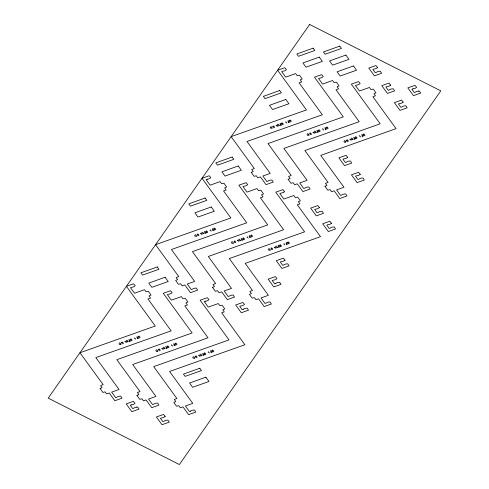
<?xml version="1.0" encoding="UTF-8"?>
<svg xmlns="http://www.w3.org/2000/svg" width="489" height="489" viewBox="0 0 489 489"><rect width="100%" height="100%" fill="white"/><g stroke="black" fill="none" stroke-linecap="round" stroke-linejoin="round"><path stroke-width="0.73" d="M129.469 340.595C130.19 339.794 128.558 339.085 128.809 340.136M137.409 337.777C138.149 336.994 136.504 336.267 136.755 337.318M174.28 344.714C175.013 343.95 173.393 343.199 173.626 344.262M288.596 121.675C289.323 120.893 287.715 120.166 287.942 121.223M205.05 232.575C205.838 231.59 204.121 231.108 204.414 232.073M212.99 229.757C213.779 228.773 212.067 228.29 212.354 229.255M166.315 347.575C167.091 346.609 165.429 346.096 165.679 347.08M280.631 124.536C281.413 123.57 279.732 123.063 279.995 124.041M241.921 239.512C242.703 238.54 241.016 238.045 241.285 239.017M249.861 236.694C250.649 235.722 248.944 235.227 249.225 236.193M203.186 354.513C203.974 353.553 202.275 353.04 202.55 354.018M211.132 351.695C211.908 350.741 210.264 350.222 210.49 351.2M317.502 131.48C318.278 130.496 316.572 130.013 316.866 130.979M325.448 128.662C326.224 127.678 324.537 127.189 324.806 128.161M278.791 246.45C279.58 245.46 277.85 245.001 278.155 245.955M286.731 243.632C287.52 242.642 285.814 242.183 286.096 243.137M354.372 138.418C355.173 137.44 353.425 136.969 353.736 137.916M362.312 135.6C363.095 134.585 361.377 134.151 361.677 135.098M273.626 125.936L272.807 126.229L273.033 126.73M282.361 122.837L281.548 123.124L281.774 123.631M290.307 120.019L289.488 120.306L289.714 120.814M280.576 125.367L281.927 124.884M288.516 122.55L289.873 122.067M413.04 88.827L411.891 89.23L414.311 92.562L415.467 92.152A5.006 3.735 16 0 1 418.407 91.119M418.401 91.113L419.36 91.027L420.638 93.069L413.474 95.655L407.82 87.886L414.996 85.361L416.646 87.293L415.98 87.782A5.006 3.735 16 0 1 413.04 88.821M310.491 132.88L309.678 133.167L309.904 133.668A0.819 0.611 16 0 1 311.028 133.564A0.819 0.611 16 0 1 311.187 134.506A0.819 0.611 16 0 1 309.995 134.377M319.231 129.774L318.412 130.068L318.645 130.569A0.819 0.611 16 0 1 319.769 130.465A0.819 0.611 16 0 1 319.928 131.4A0.819 0.611 16 0 1 318.73 131.278M327.172 126.957L326.359 127.25L326.585 127.751A0.819 0.611 16 0 1 327.709 127.647A0.819 0.611 16 0 1 327.868 128.583A0.819 0.611 16 0 1 326.676 128.46M317.447 132.305L318.797 131.822M325.387 129.487L326.738 129.004M207.232 179.212L206.083 179.622L210.117 185.172L220.105 181.627L221.621 183.711L223.931 183.204L226.633 187.012L224.647 187.874L226.162 189.952L223.54 190.881L246.749 222.795L171.431 249.518L194.64 281.432L187.269 284.048L191.309 289.598L192.458 289.188A5.006 3.735 16 0 1 195.398 288.149L196.352 288.058L197.611 290.13L190.465 292.691L184.818 284.916L182.195 285.851L180.679 283.767L178.369 284.268L175.673 280.435L177.654 279.604L176.138 277.526L178.76 276.597L155.551 244.683L230.869 217.953L202.012 178.271L209.188 175.753L210.832 177.684L210.172 178.173A5.006 3.735 16 0 1 207.232 179.206M347.361 139.817L346.548 140.105L346.774 140.612M356.102 136.718L355.283 137.006L355.515 137.513M364.042 133.894L363.229 134.188L363.455 134.689M354.317 139.243L355.668 138.766M362.257 136.425L363.608 135.948M283.907 192.049L284.574 191.56L282.966 189.628L275.753 192.153L304.61 231.835L229.292 258.559L252.501 290.472L249.879 291.401L251.395 293.486L249.414 294.317L252.11 298.149L254.421 297.648L255.936 299.726L258.553 298.797L264.207 306.566L271.377 303.987L270.117 301.964L269.133 302.025A5.006 3.735 16 0 0 266.205 303.07L265.044 303.473L261.01 297.923L268.382 295.313L245.166 263.4L320.491 236.676L297.281 204.763L299.898 203.834L298.388 201.749L300.368 200.887L297.673 197.085L295.362 197.587L293.846 195.508L283.858 199.047L279.818 193.497L280.973 193.094A5.006 3.735 16 0 0 283.907 192.043M198.039 233.974L197.226 234.262L197.452 234.769M206.78 230.869L205.961 231.163L206.193 231.664M214.72 228.051L213.907 228.345L214.133 228.846M204.995 233.4L206.346 232.923M212.935 230.582L214.286 230.099M234.909 240.912L234.097 241.199L234.323 241.707M243.65 237.813L242.831 238.1L243.057 238.608A0.819 0.611 16 0 1 244.182 238.504A0.819 0.611 16 0 1 244.347 239.439A0.819 0.611 16 0 1 243.149 239.31M251.59 234.995L250.778 235.282L251.004 235.79A0.819 0.611 16 0 1 252.128 235.686A0.819 0.611 16 0 1 252.287 236.621A0.819 0.611 16 0 1 251.089 236.493M241.866 240.337L243.216 239.861M249.806 237.52L251.157 237.043M271.78 247.85L270.961 248.143L271.193 248.644A0.819 0.611 16 0 1 272.318 248.54A0.819 0.611 16 0 1 272.477 249.476A0.819 0.611 16 0 1 271.279 249.353M280.515 244.751L279.702 245.038L279.928 245.545M288.461 241.933L287.642 242.22L287.874 242.727M278.73 247.281L280.087 246.798M286.676 244.457L288.027 243.98M205.368 301.157L204.219 301.566L208.253 307.116L218.241 303.571L219.757 305.649L222.067 305.148L224.769 308.95L222.782 309.812L224.298 311.896L221.676 312.826L244.885 344.739L169.567 371.463L192.776 403.376L185.41 405.986L189.445 411.536L190.594 411.133M275.802 283.424L274.653 283.834L272.226 280.503L273.382 280.099A5.006 3.735 16 0 0 276.309 279.048L276.97 278.534L275.374 276.633L268.155 279.158L273.809 286.927L280.979 284.341L279.72 282.324L278.742 282.385A5.006 3.735 16 0 0 275.808 283.431M122.439 342.037L121.62 342.324L121.853 342.832M131.174 338.932L130.361 339.225L130.587 339.727A0.819 0.611 16 0 1 131.712 339.623A0.819 0.611 16 0 1 131.871 340.564A0.819 0.611 16 0 1 130.679 340.436M139.12 336.114L138.301 336.408L138.534 336.909A0.819 0.611 16 0 1 139.658 336.805A0.819 0.611 16 0 1 139.817 337.74A0.819 0.611 16 0 1 138.619 337.618M129.389 341.463L130.74 340.986M137.336 338.645L138.687 338.168M243.308 309.256L242.159 309.665L239.738 306.334L240.888 305.925A5.006 3.735 16 0 0 243.822 304.879L244.494 304.39L242.844 302.465L235.667 304.983L241.321 312.752L248.485 310.173L247.208 308.125L246.248 308.211A5.006 3.735 16 0 0 243.314 309.256M159.31 348.975L158.491 349.262L158.717 349.769A0.819 0.611 16 0 1 159.842 349.666A0.819 0.611 16 0 1 160.007 350.601A0.819 0.611 16 0 1 158.809 350.479M168.045 345.876L167.232 346.163L167.458 346.67M175.991 343.058L175.172 343.345L175.398 343.853M166.26 348.4L167.611 347.923M174.2 345.582L175.557 345.106M196.175 355.913L195.362 356.206L195.588 356.707M204.915 352.813L204.096 353.101L204.329 353.608A0.819 0.611 16 0 1 205.453 353.504A0.819 0.611 16 0 1 205.612 354.439A0.819 0.611 16 0 1 204.414 354.317M212.856 349.996L212.043 350.283L212.269 350.79A0.819 0.611 16 0 1 213.393 350.686A0.819 0.611 16 0 1 213.552 351.622A0.819 0.611 16 0 1 212.36 351.499M203.131 355.344L204.481 354.861M211.071 352.526L212.422 352.043M131.431 404.843L130.276 405.253L132.702 408.578L133.852 408.174A5.006 3.735 16 0 1 136.792 407.135M136.792 407.129L137.745 407.044L139.004 409.11L131.859 411.671L126.205 403.902L133.381 401.377L135.031 403.309L134.365 403.798A5.006 3.735 16 0 1 131.425 404.837M360.601 137.012L359.617 135.655A1.864 1.394 16 0 1 359.293 136.089M351.071 140.398L350.081 139.041A1.864 1.394 16 0 1 349.763 139.469M323.73 130.074L322.746 128.717A1.864 1.394 16 0 1 322.422 129.145M314.201 133.454L313.217 132.097A1.864 1.394 16 0 1 312.893 132.531M286.86 123.136L285.876 121.779A1.864 1.394 16 0 1 285.552 122.207M277.33 126.517L276.346 125.16A1.864 1.394 16 0 1 276.022 125.594M285.02 245.05L284.03 243.693A1.864 1.394 16 0 1 283.712 244.121M275.484 248.43L274.5 247.073A1.864 1.394 16 0 1 274.176 247.501M248.149 238.106L247.165 236.755A1.864 1.394 16 0 1 246.841 237.183M238.62 241.493L237.63 240.136A1.864 1.394 16 0 1 237.312 240.564M211.279 231.169L210.294 229.812A1.864 1.394 16 0 1 209.97 230.246M201.749 234.549L200.759 233.198A1.864 1.394 16 0 1 200.441 233.626M209.414 353.113L208.43 351.756A1.864 1.394 16 0 1 208.106 352.184M199.885 356.493L198.901 355.136A1.864 1.394 16 0 1 198.577 355.564M172.544 346.169L171.56 344.818A1.864 1.394 16 0 1 171.236 345.246M163.014 349.556L162.03 348.199A1.864 1.394 16 0 1 161.706 348.626M135.679 339.232L134.689 337.875A1.864 1.394 16 0 1 134.371 338.309M126.144 342.612L125.16 341.261A1.864 1.394 16 0 1 124.836 341.689M325.277 129.322A1.632 1.216 16 0 1 325.509 128.699M317.337 132.14A1.632 1.216 16 0 1 317.569 131.517M234.286 241.688A0.819 0.611 16 0 1 235.447 241.603A0.819 0.611 16 0 1 235.606 242.538A0.819 0.611 16 0 1 234.408 242.416M249.696 237.361A1.632 1.216 16 0 1 249.928 236.731M241.755 240.178A1.632 1.216 16 0 1 241.988 239.555M174.09 345.423A1.632 1.216 16 0 1 174.328 344.794M175.362 343.828A0.819 0.611 16 0 1 176.523 343.749A0.819 0.611 16 0 1 176.688 344.684A0.819 0.611 16 0 1 175.49 344.556M166.15 348.241A1.632 1.216 16 0 1 166.382 347.618M167.421 346.652A0.819 0.611 16 0 1 168.583 346.567A0.819 0.611 16 0 1 168.742 347.502A0.819 0.611 16 0 1 167.544 347.373M346.738 140.594A0.819 0.611 16 0 1 347.899 140.508A0.819 0.611 16 0 1 348.058 141.443A0.819 0.611 16 0 1 346.86 141.321M362.147 136.266A1.632 1.216 16 0 1 362.38 135.636M363.419 134.671A0.819 0.611 16 0 1 364.58 134.585A0.819 0.611 16 0 1 364.739 135.526A0.819 0.611 16 0 1 363.541 135.398M354.207 139.084A1.632 1.216 16 0 1 354.439 138.454M355.479 137.488A0.819 0.611 16 0 1 356.64 137.409A0.819 0.611 16 0 1 356.799 138.344A0.819 0.611 16 0 1 355.601 138.216M272.996 126.712A0.819 0.611 16 0 1 274.158 126.627A0.819 0.611 16 0 1 274.323 127.562A0.819 0.611 16 0 1 273.125 127.44M288.406 122.384A1.632 1.216 16 0 1 288.644 121.761M289.677 120.795A0.819 0.611 16 0 1 290.839 120.71A0.819 0.611 16 0 1 291.004 121.645A0.819 0.611 16 0 1 289.806 121.523M280.466 125.202A1.632 1.216 16 0 1 280.698 124.579M281.737 123.613A0.819 0.611 16 0 1 282.899 123.528A0.819 0.611 16 0 1 283.058 124.463A0.819 0.611 16 0 1 281.86 124.34M286.566 244.298A1.632 1.216 16 0 1 286.798 243.675M287.838 242.709A0.819 0.611 16 0 1 288.999 242.623A0.819 0.611 16 0 1 289.158 243.559A0.819 0.611 16 0 1 287.96 243.436M278.62 247.116A1.632 1.216 16 0 1 278.858 246.493M279.891 245.527A0.819 0.611 16 0 1 281.053 245.441A0.819 0.611 16 0 1 281.218 246.377A0.819 0.611 16 0 1 280.02 246.254M197.415 234.744A0.819 0.611 16 0 1 198.577 234.665A0.819 0.611 16 0 1 198.736 235.6A0.819 0.611 16 0 1 197.544 235.472M212.825 230.423A1.632 1.216 16 0 1 213.057 229.793M214.096 228.828A0.819 0.611 16 0 1 215.258 228.742A0.819 0.611 16 0 1 215.417 229.677A0.819 0.611 16 0 1 214.225 229.555M204.885 233.241A1.632 1.216 16 0 1 205.117 232.611M206.156 231.645A0.819 0.611 16 0 1 207.318 231.56A0.819 0.611 16 0 1 207.477 232.495A0.819 0.611 16 0 1 206.279 232.373M205.368 301.151A5.006 3.735 16 0 0 208.302 300.105L208.974 299.623L207.324 297.691L200.148 300.215L229.005 339.898L153.687 366.622L176.896 398.535L174.28 399.464L175.789 401.548L173.809 402.41L176.505 406.212L178.815 405.711L180.331 407.789L182.953 406.86L188.601 414.629L195.771 412.05L194.488 410.002L193.534 410.088A5.006 3.735 16 0 0 190.6 411.133M195.551 356.689A0.819 0.611 16 0 1 196.712 356.603A0.819 0.611 16 0 1 196.871 357.538A0.819 0.611 16 0 1 195.679 357.416M210.961 352.361A1.632 1.216 16 0 1 211.193 351.738M203.021 355.179A1.632 1.216 16 0 1 203.253 354.556M121.816 342.813A0.819 0.611 16 0 1 122.977 342.728A0.819 0.611 16 0 1 123.136 343.663A0.819 0.611 16 0 1 121.938 343.535M137.226 338.486A1.632 1.216 16 0 1 137.458 337.856M129.279 341.304A1.632 1.216 16 0 1 129.512 340.674M120.917 344.201C117.977 346.108 119.041 340.13 120.917 344.225M128.063 341.664C125.129 343.663 126.131 337.544 128.063 341.689M157.782 351.139C154.83 353.125 155.875 347.025 157.782 351.163M164.934 348.602C162.018 350.54 163.002 344.543 164.934 348.602M194.653 358.076C193.675 354.409 190.924 359.128 194.653 358.15M196.517 236.138C195.594 232.458 192.752 237.159 196.517 236.205M201.804 355.54C199.133 357.655 199.671 351.402 201.804 355.54M203.668 233.601C200.777 235.606 201.694 229.506 203.668 233.601M233.387 243.076C230.496 245.093 231.413 238.974 233.387 243.076M240.539 240.539C237.623 242.428 238.644 236.505 240.539 240.539M270.258 250.013C267.349 251.902 268.369 245.979 270.258 250.013M272.098 128.1C271.383 124.548 268.174 128.968 272.098 128.173M277.404 247.477C274.506 249.414 275.478 243.418 277.404 247.477M279.25 125.563C276.487 127.66 277.184 121.431 279.25 125.563M308.969 135.043C306.187 137.109 306.933 130.924 308.969 135.043M316.12 132.507C313.272 134.499 314.146 128.418 316.12 132.507M345.839 141.981C343.015 143.974 343.859 137.898 345.839 141.981M352.991 139.444C350.063 141.388 351.078 135.38 352.991 139.444M100.074 388.498L102.91 392.441L105.08 391.83L106.59 393.914L109.212 392.985L114.866 400.754L122.03 398.168L120.752 396.121L119.793 396.212A5.006 3.735 16 0 0 116.859 397.257L115.704 397.661L111.669 392.111L119.035 389.495L95.826 357.581L171.15 330.857L147.941 298.944L150.557 298.015L149.047 295.937L151.028 295.075L148.326 291.273L146.015 291.774L144.506 289.69L134.518 293.235L130.477 287.685L131.627 287.275A5.006 3.735 16 0 0 134.561 286.23L135.221 285.717L133.583 283.816L126.406 286.334L155.27 326.016L79.951 352.746L103.161 384.66L100.538 385.589L102.054 387.667L100.074 388.498M136.938 395.436L139.781 399.379L141.951 398.767L143.46 400.852L146.083 399.923L151.731 407.692L158.901 405.106L157.623 403.064L156.663 403.15A5.006 3.735 16 0 0 153.729 404.195L152.574 404.599L148.54 399.048L155.905 396.438L132.696 364.525L208.014 337.795L184.805 305.888L187.428 304.953L185.912 302.874L187.898 302.013L185.197 298.211L182.886 298.712L181.376 296.627L171.382 300.173L167.348 294.623L168.497 294.213A5.006 3.735 16 0 0 171.431 293.168L172.104 292.685L170.49 290.753L163.277 293.278L192.14 332.96L116.816 359.684L140.025 391.597L137.409 392.526L138.919 394.605L136.951 395.412M165.215 416.457L164.536 416.854A5.006 3.735 16 0 1 161.596 417.893L160.447 418.309L162.868 421.64L164.017 421.231A5.006 3.735 16 0 1 166.957 420.192L167.91 420.1L169.194 422.148L162.024 424.727L156.376 416.958L163.552 414.44L165.209 416.487M212.544 287.373L215.386 291.316L217.55 290.704L219.066 292.789L221.682 291.86L227.336 299.629L234.506 297.043L233.222 295.001L232.269 295.087A5.006 3.735 16 0 0 229.335 296.132L228.18 296.536L224.139 290.986L231.511 288.369L208.302 256.462L283.62 229.732L260.411 197.819L263.033 196.89L261.517 194.811L263.498 193.95L260.802 190.148L258.492 190.649L256.976 188.565L246.988 192.11L242.954 186.56L244.103 186.15A5.006 3.735 16 0 0 247.037 185.105L247.703 184.622L246.059 182.69L238.883 185.215L267.74 224.897L192.421 251.621L215.631 283.534L213.008 284.464L214.524 286.542L212.55 287.349M251.254 172.403L254.097 176.346L256.267 175.734L257.776 177.813L260.399 176.884L266.047 184.653L273.217 182.073L271.939 180.025L270.979 180.111A5.006 3.735 16 0 0 268.045 181.156L266.89 181.566L262.856 176.016L270.221 173.399L247.012 141.486L322.33 114.762L299.121 82.849L301.744 81.92L300.228 79.835L302.214 78.973L299.512 75.172L297.202 75.673L295.686 73.594L285.698 77.14L281.664 71.59L282.813 71.18A5.006 3.735 16 0 0 285.747 70.135L286.407 69.621L284.769 67.714L277.593 70.239L306.456 109.921L231.132 136.645L254.341 168.558L251.725 169.487L253.235 171.572L251.254 172.403M288.125 179.341L290.967 183.283L293.131 182.672L294.647 184.75L297.269 183.821L302.917 191.596L310.087 189.011L308.834 186.987L307.85 187.049A5.006 3.735 16 0 0 304.916 188.1L303.761 188.503L299.726 182.953L307.092 180.337L283.883 148.424L359.201 121.7L335.992 89.787L338.614 88.857L337.098 86.779L339.085 85.917L336.359 82.085L334.073 82.617L332.557 80.532L322.569 84.077L318.535 78.527L319.684 78.118A5.006 3.735 16 0 0 322.618 77.073L323.29 76.59L321.676 74.658L314.464 77.176L343.321 116.859L268.003 143.589L291.212 175.496L288.596 176.425L290.105 178.509L288.131 179.31M285.081 260.179L284.402 260.576A5.006 3.735 16 0 1 281.462 261.615L280.313 262.031L282.74 265.356L283.889 264.952A5.006 3.735 16 0 1 286.829 263.913L287.783 263.822L289.066 265.869L281.896 268.449L276.242 260.68L283.382 258.161L285.081 260.179M319.47 207.611L318.791 208.014A5.006 3.735 16 0 1 315.851 209.047L314.702 209.463L317.129 212.794L318.278 212.385A5.006 3.735 16 0 1 321.218 211.346L322.172 211.254L323.455 213.302L316.285 215.887L310.631 208.112L317.771 205.594L319.47 207.611M324.996 186.278L327.838 190.221L330.002 189.61L331.518 191.694L334.14 190.765L339.788 198.534L346.958 195.948L345.674 193.907L344.721 193.992A5.006 3.735 16 0 0 341.787 195.038L340.631 195.441L336.591 189.891L343.963 187.275L320.753 155.361L396.072 128.638L372.862 96.724L375.485 95.795L373.969 93.717L375.955 92.855L373.254 89.053L370.943 89.554L369.427 87.47L359.439 91.015L355.405 85.465L356.554 85.055A5.006 3.735 16 0 0 359.488 84.01L360.155 83.527L358.51 81.596L351.334 84.12L380.191 123.803L304.873 150.526L328.082 182.44L325.46 183.369L326.976 185.447L325.002 186.254M331.524 223.271L330.845 223.669A5.006 3.735 16 0 1 327.905 224.708L326.756 225.117L329.176 228.449L330.332 228.039A5.006 3.735 16 0 1 333.272 227.006L334.225 226.914L335.503 228.956L328.339 231.541L322.685 223.773L329.824 221.254L331.524 223.271M347.716 157.354L347.037 157.751A5.006 3.735 16 0 1 344.097 158.784L342.948 159.2L345.368 162.531L346.518 162.122A5.006 3.735 16 0 1 349.458 161.083L350.417 160.991L351.695 163.039L344.525 165.624L338.877 157.855L346.016 155.331L347.716 157.354M360.283 174.328L359.604 174.726A5.006 3.735 16 0 1 356.664 175.765L355.515 176.181L357.936 179.506L359.091 179.102A5.006 3.735 16 0 1 362.031 178.063L362.985 177.972L364.268 180.019L357.098 182.599L351.444 174.83L358.62 172.305L360.283 174.359M377.618 67.574L376.946 67.971A5.006 3.735 16 0 1 374.006 69.01L372.856 69.426L375.277 72.751L376.426 72.348A5.006 3.735 16 0 1 379.366 71.308L380.32 71.217L381.603 73.264L374.433 75.844L368.785 68.075L375.919 65.557L377.618 67.574M390.625 85.147L389.947 85.551A5.006 3.735 16 0 1 387.007 86.584L385.858 86.999L388.278 90.331L389.427 89.921A5.006 3.735 16 0 1 392.367 88.882L393.327 88.79L394.586 90.862L387.435 93.417L381.787 85.648L388.926 83.13L390.625 85.147M403.193 102.128L402.514 102.525A5.006 3.735 16 0 1 399.574 103.564L398.425 103.974L400.846 107.305L402.001 106.895A5.006 3.735 16 0 1 404.941 105.862L405.894 105.771L407.178 107.812L400.008 110.398L394.354 102.629L401.53 100.104L403.193 102.158M309.629 24.45L48.191 398.138L179.371 464.55L440.809 90.862L309.629 24.45M313.162 48.154L296.829 54.016L298.486 56.29L314.855 50.483L313.162 48.154M339.788 46.107L323.455 51.968L325.112 54.248L341.487 48.435L339.788 46.107M319.262 57.103L302.929 62.971L305.998 67.189L322.373 61.376L319.262 57.103M345.888 55.055L329.555 60.923L332.624 65.141L348.999 59.328L345.888 55.055M279.702 90.508L263.369 96.37L265.026 98.65L281.401 92.837L279.702 90.508M353.406 65.948L337.074 71.816L340.142 76.033L356.512 70.22L353.406 65.948M285.802 99.456L269.47 105.324L272.538 109.542L288.913 103.729L285.802 99.456M232.134 157.024L215.796 162.886L217.452 165.16L233.828 159.353L232.134 157.024M238.235 165.973L221.902 171.835L224.971 176.058L241.34 170.245L238.235 165.973M205.129 198.008L188.797 203.87L190.453 206.144L206.823 200.337L205.129 198.008M211.23 206.957L194.897 212.819L197.966 217.037L214.341 211.23L211.23 206.957M157.244 266.939L140.911 272.807L142.562 275.081L158.937 269.274L157.244 266.939M165.111 277.232L148.778 283.1L151.847 287.318L168.222 281.505L165.111 277.232M199.787 368.241L183.454 374.109L185.111 376.383L201.486 370.57L199.787 368.241M205.893 377.19L189.555 383.058L192.623 387.276L208.999 381.469L205.893 377.19"/></g></svg>
